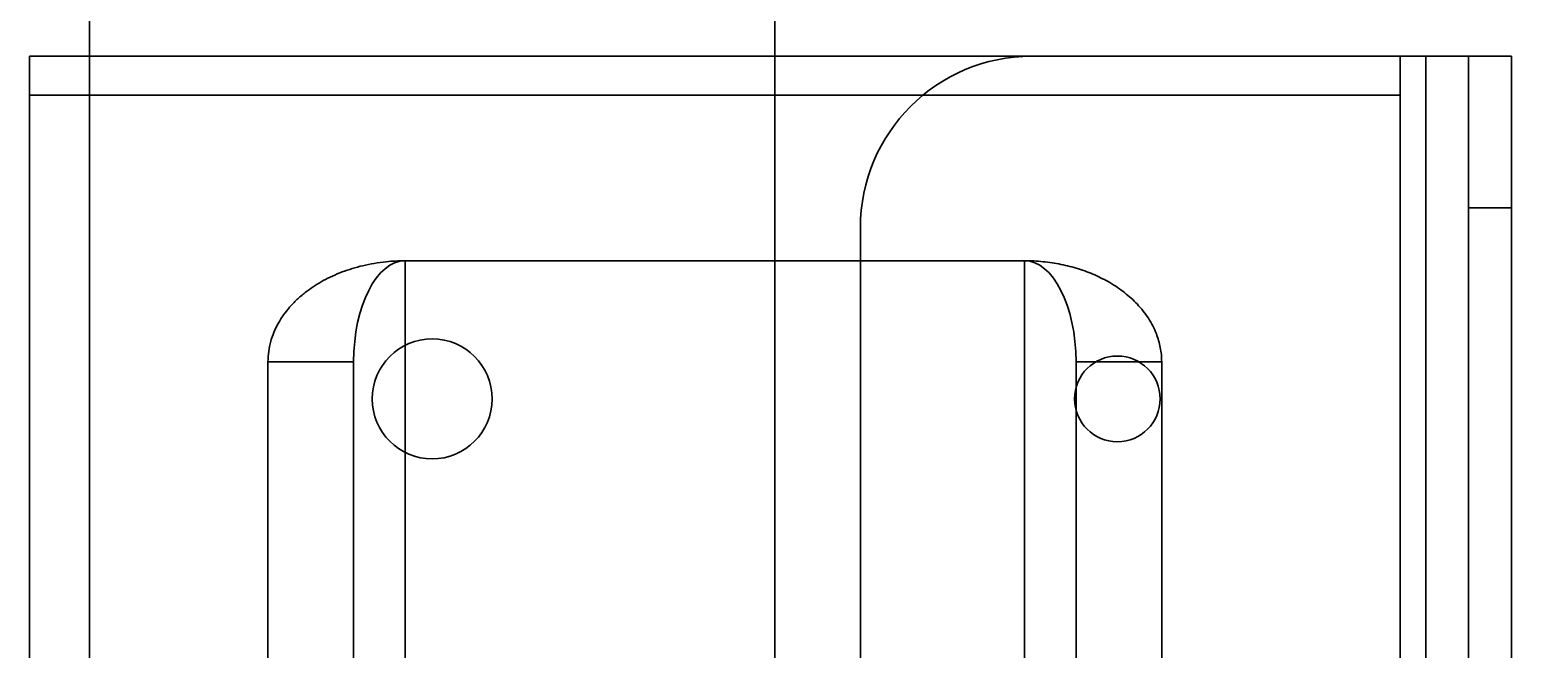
# Model space of a CAD drawing. Header units: millimetres. Extents: x -431 to 3717, y -325 to 2729.
# Drawn here: x 1338.5 to 1425, y 515.4 to 551.5 of the extents above; entities that cross this region are included whole.
import ezdxf

# ---------------------------------------------------------------- set-up
doc = ezdxf.new("R2010")
doc.units = ezdxf.units.MM

# ---------------------------------------------------------------- blocks, each defined once
blk = doc.blocks.new('Drawing View2')
at = {"color": 7, "linetype": 'Continuous', "lineweight": 35}
for p, q in [((1100.6, 255.2), (1100.6, 140)), ((1100.6, 255.2), (1100.6, 140)), ((1140.6, 255.2), (1140.6, 140)), ((1140.6, 255.2), (1140.6, 140)), ((1097.1, 212), (1097.1, 163.711)), ((1097.1, 209.73), (1097.1, 212)), ((1097.1, 212), (1177.1, 212)), ((1178.6, 212), (1155.6, 212)), ((1178.6, 212), (1155.6, 212)), ((1177.1, 212), (1177.1, 163.711)), ((1177.1, 209.73), (1177.1, 212)), ((1181.1, 212), (1178.6, 212)), ((1178.6, -288), (1178.6, 212)), ((1183.6, 212), (1178.6, 212)), ((1178.6, -288), (1178.6, 212)), ((1183.6, 212), (1181.1, 212)), ((1181.1, 212), (1183.6, 212)), ((1181.1, 212), (1181.1, 203.15)), ((1181.1, -288), (1181.1, 212)), ((1183.6, 203.15), (1183.6, 212)), ((1183.6, -288), (1183.6, 212)), ((1097.1, 209.73), (1177.1, 209.73)), ((1097.1, 209.73), (1097.1, 161.441)), ((1177.1, 209.73), (1177.1, 161.441)), ((1181.1, 203.15), (1181.1, 22.573)), ((1181.1, 203.15), (1183.6, 203.15)), ((1183.6, 22.573), (1183.6, 203.15)), ((1145.6, -278), (1145.6, 202)), ((1145.6, -278), (1145.6, 202)), ((1119.014, 200.062), (1155.186, 200.062)), ((1119.014, 200.062), (1119.014, -1)), ((1119.014, 200.062), (1155.186, 200.062)), ((1119.014, 200.062), (1119.014, -1)), ((1155.186, 200.062), (1155.186, -1)), ((1155.186, 200.062), (1155.186, -1)), ((1111.014, 160.8), (1111.014, 194.172)), ((1111.014, 194.172), (1111.014, -270.172)), ((1116.014, 194.172), (1111.014, 194.172)), ((1116.014, 194.172), (1116.014, -1)), ((1116.014, 160.8), (1116.014, 194.172)), ((1158.186, 194.172), (1158.186, -1)), ((1163.186, 194.172), (1158.186, 194.172)), ((1158.186, 194.172), (1158.186, 160.8)), ((1163.186, 194.172), (1163.186, -270.172)), ((1163.186, 194.172), (1163.186, 160.8))]:
    blk.add_line(p, q, dxfattribs=at)
for centre, radius in [((1120.6, 192), 3.5), ((1120.6, 192), 3.5), ((1160.6, 192), 2.5), ((1160.6, 192), 2.5)]:
    blk.add_circle(centre, radius, dxfattribs=at)
blk.add_arc((1155.6, 202), 10, 90, 180, dxfattribs=at)
blk.add_arc((1155.6, 202), 10, 90, 180, dxfattribs=at)
for centre, start_param, end_param in [((1119.014, 194.172), 0, 1.570796), ((1155.186, 194.172), 4.712389, 6.283185)]:
    blk.add_ellipse(centre, major_axis=(0, 5.889), ratio=0.5094, start_param=start_param, end_param=end_param, dxfattribs=at)
for points, knots in [([(1111.014, 194.172), (1111.022, 194.372), (1111.038, 194.771), (1111.153, 195.303), (1111.306, 195.768), (1111.479, 196.166), (1111.706, 196.584), (1111.999, 197.019), (1112.371, 197.469), (1112.809, 197.903), (1113.277, 198.288), (1113.759, 198.62), (1114.243, 198.908), (1114.77, 199.173), (1115.335, 199.41), (1115.929, 199.613), (1116.556, 199.784), (1117.217, 199.919), (1117.857, 200.006), (1118.458, 200.053), (1118.828, 200.059), (1119.014, 200.062)], [0, 0, 0, 0, 0.0714518, 0.1429019, 0.191934, 0.2410069, 0.2900346, 0.3493169, 0.4085941, 0.4694717, 0.5303407, 0.5783801, 0.6264147, 0.6757401, 0.7250591, 0.773185, 0.8213047, 0.8713572, 0.9214043, 0.9605578, 1, 1, 1, 1]), ([(1155.186, 200.062), (1155.365, 200.059), (1155.725, 200.054), (1156.262, 200.012), (1156.791, 199.947), (1157.313, 199.854), (1157.826, 199.737), (1158.33, 199.593), (1158.817, 199.425), (1159.289, 199.233), (1159.74, 199.02), (1160.185, 198.777), (1160.616, 198.505), (1161.03, 198.202), (1161.41, 197.88), (1161.775, 197.523), (1162.114, 197.131), (1162.421, 196.702), (1162.677, 196.258), (1162.874, 195.822), (1163.017, 195.401), (1163.114, 194.996), (1163.175, 194.586), (1163.182, 194.31), (1163.186, 194.172)], [0, 0, 0, 0, 0.038087, 0.076441, 0.114653, 0.152866, 0.192089, 0.231316, 0.271515, 0.311717, 0.352806, 0.393898, 0.440124, 0.486354, 0.533526, 0.580702, 0.635936, 0.691174, 0.747558, 0.803945, 0.852639, 0.901333, 0.950666, 1, 1, 1, 1])]:
    blk.add_open_spline(points, degree=3, knots=knots, dxfattribs=at)

msp = doc.modelspace()

# ---------------------------------------------------------------- block references
at = {"color": 7, "linetype": 'Continuous', "lineweight": 35}
msp.add_blockref('Drawing View2', (241.415, 338), dxfattribs=at)

doc.saveas('drawing.dxf')
